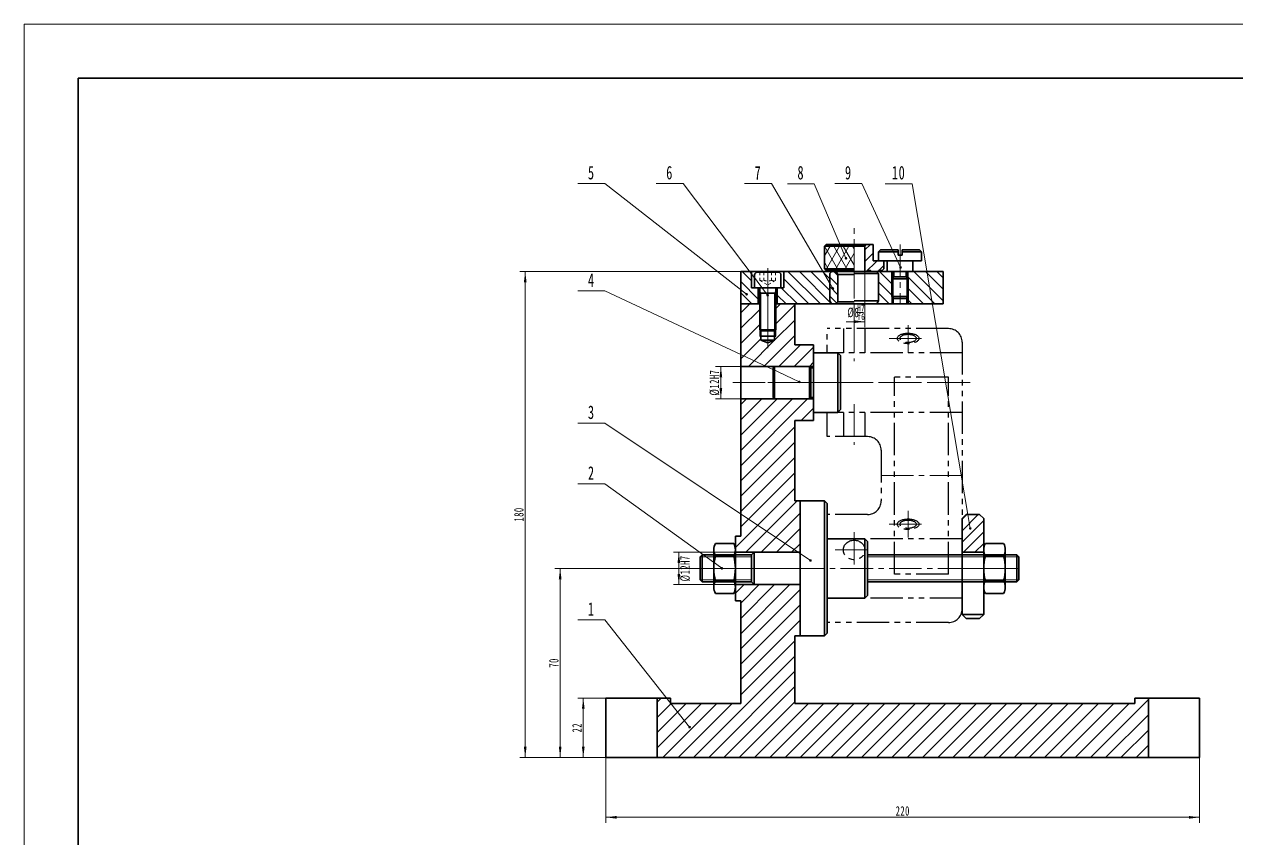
# Model space of a CAD drawing. Header units: millimetres. Extents: x -420 to 420, y -297 to 297.
# Drawn here: x -420.5 to 28.7, y -4.7 to 297 of the extents above; entities that cross this region are included whole.
import ezdxf

# ---------------------------------------------------------------- set-up
doc = ezdxf.new("R2010")
doc.units = ezdxf.units.MM
for name, pattern in [('双点画线', [22, 12, -2, 2, -2, 2, -2]), ('点画线', [18, 12, -2, 2, -2]), ('虚线', [2, 1, -1])]:
    doc.linetypes.add(name, pattern=pattern)
doc.layers.get('0').update_dxf_attribs({"lineweight": 35})
for name, color, linetype, lineweight in [('中心线层', 1, '点画线', 18), ('剖面线层', 4, 'Continuous', 18), ('尺寸线层', 3, 'Continuous', 18), ('粗实线层', 7, 'Continuous', 35), ('细实线层', 7, 'Continuous', 18), ('虚线层', 6, '虚线', 18)]:
    doc.layers.add(name, color=color, linetype=linetype, lineweight=lineweight)
doc.styles.add('标准', font='', dxfattribs={"width": 0.667})
doc.styles.get('标准').set_extended_font_data('宋体')
doc.dimstyles.new('标准', dxfattribs={"dimtxt": 3.5, "dimasz": 4, "dimexe": 2, "dimexo": 0, "dimtad": 1, "dimdsep": 46, "dimtxsty": '标准', "dimblk": '_CAXARROW', "dimcen": 0, "dimdle": 8, "dimazin": 2, "dimtfac": 0.707107, "dimtdec": 3, "dimtmove": 2, "dimatfit": 3, "dimfxl": 0, "dimfrac": 2, "dimtolj": 1, "dimarcsym": 0})
pattern_1 = [(45, (0, 0), (-2.12132, 2.12132), [])]
pattern_2 = [(45, (0, 0), (-2.82843, 2.82843), [])]

# ---------------------------------------------------------------- blocks, each defined once
blk = doc.blocks.new('*X2')
at = {"layer": '中心线层'}
blk.add_line((0, 12), (0, -17), dxfattribs=at)
at = {"layer": '粗实线层'}
for p, q in [((-11, 9), (-10, 10)), ((11, 9), (-11, 9)), ((-11, 9), (-11, 0)), ((10, 10), (-10, 10)), ((11, 9), (10, 10)), ((11, 0), (11, 9)), ((-11, 0), (11, 0)), ((-5.5, -1), (-5.5, 0)), ((5.5, -1), (5.5, 0)), ((-6, -1.5), (-5.5, -1)), ((-6, -1.5), (-6, -14.5)), ((-6, -1.5), (6, -1.5)), ((-5.5, -1), (5.5, -1)), ((6, -1.5), (5.5, -1)), ((6, -1.5), (6, -14.5)), ((-6, -14.5), (-5.5, -15)), ((6, -14.5), (-6, -14.5)), ((5.5, -15), (-5.5, -15)), ((6, -14.5), (5.5, -15))]:
    blk.add_line(p, q, dxfattribs=at)
blk = doc.blocks.new('*X5')
at = {"layer": '中心线层'}
blk.add_line((0, -2.5), (0, 10.5), dxfattribs=at)
at = {"layer": '粗实线层'}
for p, q in [((-9.24, 0.62), (-9.24, 7.38)), ((-6.93, 8), (6.93, 8)), ((-4.62, 0.62), (-4.62, 7.38)), ((4.62, 0.62), (4.62, 7.38)), ((9.24, 0.62), (9.24, 7.38)), ((-6.93, 0), (6.93, 0))]:
    blk.add_line(p, q, dxfattribs=at)
for centre, radius, start, end in [((-6.93, 3.38), 4.62, 60, 120), ((0, -9.55), 17.55, 74.7385, 105.2615), ((6.93, 3.38), 4.62, 60, 120), ((-6.93, 4.62), 4.62, 240, 300), ((0, 17.55), 17.55, 254.7385, 285.2615), ((6.93, 4.62), 4.62, 240, 300)]:
    blk.add_arc(centre, radius, start, end, dxfattribs=at)
blk = doc.blocks.new('*X6')
at = {"layer": '尺寸线层', "linetype": 'Continuous'}
for points in [[(-177.97, 101.42), (-177.47, 97.42), (-178.47, 97.42)], [(-177.97, 89.42), (-177.47, 93.42), (-178.47, 93.42)]]:
    blk.add_hatch(color=0, dxfattribs=at).paths.add_polyline_path(points, flags=0)
at = {"layer": '尺寸线层', "color": 0, "linetype": 'Continuous'}
for p, q in [((-157.02, 101.42), (-179.97, 101.42)), ((-177.97, 101.42), (-177.97, 89.42)), ((-157.02, 89.42), (-179.97, 89.42))]:
    blk.add_line(p, q, dxfattribs=at)
at = {"layer": '尺寸线层', "color": 0, "insert": (-175.63, 95.42), "char_height": 3.5, "width": 17.4102, "attachment_point": 5, "rotation": 90, "line_spacing_factor": 1.15057, "style": '标准'}
blk.add_mtext('\\T1.1;%%C12H7', dxfattribs=at)
blk = doc.blocks.new('_CAXARROW')
blk.add_hatch(color=0).paths.add_polyline_path([(0, 0), (-1, 0.125), (-1, -0.125)], flags=0)
blk = doc.blocks.new('*X7')
at = {"layer": '剖面线层'}
h = blk.add_hatch(dxfattribs=at)
h.set_pattern_fill('无图案', color=256, scale=3, angle=45, style=0, pattern_type=0)
h.set_pattern_definition(pattern_1)
h.paths.add_polyline_path([(0, 6), (0, 13), (0, 18.5), (1.5, 20), (6.5, 20), (8, 18.5), (8, 6)], flags=0)
at = {"layer": '中心线层'}
blk.add_line((-2, 0), (10, 0), dxfattribs=at)
at = {"layer": '粗实线层', "linetype": 'Continuous', "lineweight": 35}
for p, q in [((0, 18.5), (1.5, 20)), ((0, 18.5), (0, -17.04)), ((6.5, 20), (1.5, 20)), ((6.5, 20), (8, 18.5)), ((8, -17.04), (8, 18.5)), ((0, 6), (8, 6)), ((8, -17.04), (0, -17.04)), ((0, -17.04), (1.5, -18.54)), ((8, -17.04), (6.5, -18.54)), ((1.5, -18.54), (6.5, -18.54))]:
    blk.add_line(p, q, dxfattribs=at)
blk = doc.blocks.new('*X9')
at = {"layer": '剖面线层'}
h = blk.add_hatch(dxfattribs=at)
h.set_pattern_fill('无图案', color=256, style=0, pattern_type=0)
h.set_pattern_definition(pattern_1)
h.paths.add_polyline_path([(4, 0.6), (4, 6), (4, 21.4), (4.6, 22), (7, 22), (7, 16), (11, 16), (11, 13), (10.4, 12.4), (9, 12.4), (9, 12), (6.4, 12), (6, 12.4), (5.2, 12.4), (5.2, 12), (5.2, 11.2), (6, 10.4), (6, 0.6), (5.4, 0), (4.6, 0)], flags=0)
at = {"layer": '细实线层'}
h = blk.add_hatch(dxfattribs=at)
h.set_pattern_fill('无图案', color=256, style=0, pattern_type=0)
h.set_pattern_definition([(60, (0, 0), (-2.59808, 1.5), [])])
h.paths.add_polyline_path([(-11, 13), (-11, 20.9), (-11, 21.4), (0, 21.4), (0, 13)], flags=0)
h = blk.add_hatch(dxfattribs=at)
h.set_pattern_fill('无图案', color=256, style=0, pattern_type=0)
h.set_pattern_definition([(120, (0, 0), (-2.59808, -1.5), [])])
h.paths.add_polyline_path([(-11, 13), (-11, 20.9), (-11, 21.4), (0, 21.4), (0, 13)], flags=0)
at = {"layer": '中心线层'}
blk.add_line((0, -6), (0, 28), dxfattribs=at)
at = {"layer": '粗实线层'}
for p, q in [((-11, 21.4), (-10.4, 22)), ((-11, 13), (-11, 21.4)), ((-11, 21.4), (0, 21.4)), ((-10.4, 22), (7, 22)), ((4, 21.4), (0, 21.4)), ((4.6, 22), (4, 21.4)), ((4, 0.6), (4, 21.4)), ((7, 22), (7, 16)), ((11, 16), (7, 16)), ((11, 13), (11, 16)), ((-10.4, 12.4), (-11, 13)), ((-11, 13), (0, 13)), ((0, 12.4), (-10.4, 12.4)), ((-9, 12), (-9, 12.4)), ((0, 12), (-9, 12)), ((-6, 10.4), (-5.2, 11.2)), ((-6, 0.6), (-6, 10.4)), ((-6, 10.4), (0, 10.4)), ((-5.2, 11.2), (-5.2, 12)), ((-5.2, 11.2), (0, 11.2)), ((5.2, 11.2), (5.2, 12.4)), ((5.2, 12.4), (6, 12.4)), ((9, 12), (5.2, 12)), ((6, 10.4), (5.2, 11.2)), ((6, 12.4), (6.4, 12)), ((6, 0.6), (6, 10.4)), ((9, 12), (9, 12.4)), ((9, 12.4), (10.4, 12.4)), ((10.4, 12.4), (11, 13)), ((-5.4, 0), (-6, 0.6)), ((-6, 0.6), (0, 0.6)), ((-5.4, 0), (5.4, 0)), ((4, 0.6), (0, 0.6)), ((4.6, 0), (4, 0.6)), ((5.4, 0), (6, 0.6))]:
    blk.add_line(p, q, dxfattribs=at)
blk = doc.blocks.new('*X11')
at = {"layer": '剖面线层'}
h = blk.add_hatch(dxfattribs=at)
h.set_pattern_fill('无图案', color=256, style=0, pattern_type=0)
h.set_pattern_definition([(45, (0, 0), (-1.76777, 1.76777), [])])
h.paths.add_polyline_path([(6, -11.25), (6, -6), (6, -1.12), (6.65, 0), (8.25, 0), (9, -0.75), (9, -10.88), (8.35, -12), (6.75, -12)], flags=0)
at = {"layer": '中心线层'}
blk.add_line((0, 2), (0, -14), dxfattribs=at)
at = {"layer": '粗实线层'}
for p, q in [((-9, -0.75), (-8.25, 0)), ((-8.25, 0), (8.25, 0)), ((6, -1.12), (6.65, 0)), ((9, -0.75), (8.25, 0)), ((-9, -0.75), (0, -0.75)), ((-9, -10.88), (-9, -0.75)), ((0, -1.12), (6, -1.12)), ((6, -11.25), (6, -1.12)), ((9, -10.88), (9, -0.75)), ((-9, -10.88), (-8.35, -12)), ((-9, -10.88), (0, -10.88)), ((-8.35, -12), (8.35, -12)), ((6, -11.25), (0, -11.25)), ((6, -11.25), (6.75, -12)), ((9, -10.88), (8.35, -12))]:
    blk.add_line(p, q, dxfattribs=at)
blk = doc.blocks.new('*X12')
at = {"layer": '中心线层'}
blk.add_line((0, 20), (0, -2), dxfattribs=at)
at = {"layer": '粗实线层'}
for p, q in [((-7.25, 18), (-8, 17.25)), ((-0.75, 18), (-7.25, 18)), ((-0.75, 18), (-0.75, 16)), ((0.75, 16), (0.75, 18)), ((7.25, 18), (0.75, 18)), ((7.25, 18), (8, 17.25)), ((-8, 17.25), (-8, 14)), ((-8, 17.25), (-0.75, 17.25)), ((-8, 14), (8, 14)), ((-4.75, 14), (-4.75, 10)), ((-0.75, 16), (0.75, 16)), ((0.75, 17.25), (8, 17.25)), ((4.75, 10), (4.75, 14)), ((8, 14), (8, 17.25)), ((-4.75, 10), (4.75, 10)), ((-2.25, 10), (-2.25, 8)), ((2.25, 10), (2.25, 8)), ((-3, 7.25), (-2.25, 8)), ((3, 7.25), (-3, 7.25)), ((-3, 7.25), (-3, 0.75)), ((-2.25, 8), (2.25, 8)), ((3, 7.25), (2.25, 8)), ((3, 0.75), (3, 7.25)), ((-3, 0.75), (-2.25, 0)), ((3, 0.75), (-3, 0.75)), ((-2.25, 0), (2.25, 0)), ((3, 0.75), (2.25, 0))]:
    blk.add_line(p, q, dxfattribs=at)
at = {"layer": '粗实线层', "linetype": 'Continuous', "lineweight": 18}
for p, q in [((-2.55, 7.25), (-2.55, 0.75)), ((2.55, 7.25), (2.55, 0.75))]:
    blk.add_line(p, q, dxfattribs=at)
blk = doc.blocks.new('*X14')
at = {"layer": '尺寸线层', "color": 0}
blk.add_line((-111.93, 190.26), (-109.53, 190.26), dxfattribs=at)
at = {"layer": '尺寸线层', "color": 0, "char_height": 3.5, "attachment_point": 1, "line_spacing_factor": 1.15057, "style": '标准'}
for s, insert, width in [('\\T1.1;%%C8', (-115.52, 192.01), 23.9823), ('\\T1.1;{\\H0.7071x;H7}', (-111.93, 193.15), 9.6329), ('\\T1.1;{\\H0.7071x;f6}', (-111.89, 189.92), 9.6329)]:
    blk.add_mtext(s, dxfattribs=dict(at, insert=insert, width=width))
blk = doc.blocks.new('*X15')
at = {"layer": '尺寸线层', "color": 0}
blk.add_line((-111.93, 190.26), (-109.53, 190.26), dxfattribs=at)
at = {"layer": '尺寸线层', "color": 0, "char_height": 3.5, "attachment_point": 1, "line_spacing_factor": 1.15057, "style": '标准'}
for s, insert, width in [('\\T1.1;%%C8', (-115.52, 192.01), 23.9823), ('\\T1.1;{\\H0.7071x;H7}', (-111.93, 193.15), 9.6329), ('\\T1.1;{\\H0.7071x;f6}', (-111.89, 189.92), 9.6329)]:
    blk.add_mtext(s, dxfattribs=dict(at, insert=insert, width=width))
blk = doc.blocks.new('*X13')
at = {"layer": '尺寸线层', "linetype": 'Continuous'}
blk.add_hatch(color=0, dxfattribs=at).paths.add_polyline_path([(-109.02, 186.83), (-113.02, 186.33), (-113.02, 187.33)], flags=0)
blk.add_hatch(color=0, dxfattribs=at).paths.add_polyline_path([(-109.02, 186.83), (-113.02, 186.33), (-113.02, 187.33)], flags=0)
at = {"layer": '尺寸线层', "color": 0, "linetype": 'Continuous'}
for p, q in [((-109.02, 208.82), (-109.02, 184.83)), ((-109.02, 208.82), (-109.02, 184.83)), ((-109.02, 186.83), (-116.02, 186.83)), ((-109.02, 186.83), (-116.02, 186.83))]:
    blk.add_line(p, q, dxfattribs=at)
at = {"layer": '尺寸线层', "color": 0}
for name in ['*X14', '*X15']:
    blk.add_blockref(name, (0, 0), dxfattribs=at)
blk = doc.blocks.new('*X16')
at = {"layer": '中心线层'}
blk.add_line((17.5, 0), (-7.2, 0), dxfattribs=at)
at = {"layer": '粗实线层'}
for p, q in [((0, 4.89), (-4.72, 4.89)), ((0, -4.89), (0, 4.89)), ((-5.7, 3.91), (-5.7, -3.91)), ((15.55, 3), (0, 3)), ((2, -3), (2, 3)), ((15.55, 3), (15.55, -3)), ((16, 2.55), (15.55, 3)), ((16, 2.55), (16, -2.55)), ((15.55, -3), (0, -3)), ((16, -2.55), (15.55, -3)), ((-4.72, -4.89), (0, -4.89))]:
    blk.add_line(p, q, dxfattribs=at)
for centre, start, end in [((-4.72, 3.91), 90, 180), ((-4.72, -3.91), 180, 270)]:
    blk.add_arc(centre, 0.978, start, end, dxfattribs=at)
at = {"layer": '细实线层'}
for p, q in [((2, 2.55), (1.22, 3)), ((16, 2.55), (2, 2.55)), ((2, -2.55), (1.22, -3)), ((16, -2.55), (2, -2.55))]:
    blk.add_line(p, q, dxfattribs=at)
at = {"layer": '虚线层'}
for p, q in [((-2.7, 2.89), (-5.7, 2.89)), ((-2.7, 1.44), (-5.7, 1.44)), ((-2.7, 2.89), (-1.03, 0)), ((-2.7, -2.89), (-1.03, 0)), ((-2.7, -1.44), (-5.7, -1.44)), ((-2.7, -2.89), (-5.7, -2.89))]:
    blk.add_line(p, q, dxfattribs=at)
for centre, radius, start, end in [((-4.14, 2.17), 1.61, 333.4349, 26.5651), ((-8.18, 0), 5.67, 345.2529, 14.7471), ((-4.14, -2.17), 1.61, 333.4349, 26.5651)]:
    blk.add_arc(centre, radius, start, end, dxfattribs=at)
blk = doc.blocks.new('*X17')
at = {"layer": '尺寸线层', "linetype": 'Continuous'}
for points in [[(-213.38, 47.42), (-212.88, 43.42), (-213.88, 43.42)], [(-213.38, 25.42), (-212.88, 29.42), (-213.88, 29.42)]]:
    blk.add_hatch(color=0, dxfattribs=at).paths.add_polyline_path(points, flags=0)
at = {"layer": '尺寸线层', "color": 0, "linetype": 'Continuous'}
for p, q in [((-205.02, 47.42), (-215.38, 47.42)), ((-213.38, 47.42), (-213.38, 25.42)), ((-205.02, 25.42), (-215.38, 25.42))]:
    blk.add_line(p, q, dxfattribs=at)
at = {"layer": '尺寸线层', "color": 0, "insert": (-215.72, 36.42), "char_height": 3.5, "width": 7, "attachment_point": 5, "rotation": 90, "line_spacing_factor": 1.15057, "style": '标准'}
blk.add_mtext('\\T1.1;22', dxfattribs=at)
blk = doc.blocks.new('*X22')
at = {"layer": '尺寸线层', "linetype": 'Continuous'}
for points in [[(-221.94, 95.42), (-221.44, 91.42), (-222.44, 91.42)], [(-221.94, 25.42), (-221.44, 29.42), (-222.44, 29.42)]]:
    blk.add_hatch(color=0, dxfattribs=at).paths.add_polyline_path(points, flags=0)
at = {"layer": '尺寸线层', "color": 0, "linetype": 'Continuous'}
for p, q in [((-172.52, 95.42), (-223.94, 95.42)), ((-221.94, 95.42), (-221.94, 25.42)), ((-205.02, 25.42), (-223.94, 25.42))]:
    blk.add_line(p, q, dxfattribs=at)
at = {"layer": '尺寸线层', "color": 0, "insert": (-224.28, 60.42), "char_height": 3.5, "width": 7, "attachment_point": 5, "rotation": 90, "line_spacing_factor": 1.15057, "style": '标准'}
blk.add_mtext('\\T1.1;70', dxfattribs=at)
blk = doc.blocks.new('*X23')
at = {"layer": '尺寸线层', "linetype": 'Continuous'}
for points in [[(-162.41, 170.25), (-161.91, 166.25), (-162.91, 166.25)], [(-162.41, 158.25), (-161.91, 162.25), (-162.91, 162.25)]]:
    blk.add_hatch(color=0, dxfattribs=at).paths.add_polyline_path(points, flags=0)
at = {"layer": '尺寸线层', "color": 0, "linetype": 'Continuous'}
for p, q in [((-155.02, 170.25), (-164.41, 170.25)), ((-162.41, 170.25), (-162.41, 158.25)), ((-155.02, 158.25), (-164.41, 158.25))]:
    blk.add_line(p, q, dxfattribs=at)
at = {"layer": '尺寸线层', "color": 0, "insert": (-164.75, 164.25), "char_height": 3.5, "width": 17.4102, "attachment_point": 5, "rotation": 90, "line_spacing_factor": 1.15057, "style": '标准'}
blk.add_mtext('\\T1.1;%%C12H7', dxfattribs=at)
blk = doc.blocks.new('*X30')
at = {"layer": '尺寸线层', "linetype": 'Continuous'}
for points in [[(-234.89, 205.42), (-234.39, 201.42), (-235.39, 201.42)], [(-234.89, 25.42), (-234.39, 29.42), (-235.39, 29.42)]]:
    blk.add_hatch(color=0, dxfattribs=at).paths.add_polyline_path(points, flags=0)
at = {"layer": '尺寸线层', "color": 0, "linetype": 'Continuous'}
for p, q in [((-155.02, 205.42), (-236.89, 205.42)), ((-234.89, 205.42), (-234.89, 25.42)), ((-205.02, 25.42), (-236.89, 25.42))]:
    blk.add_line(p, q, dxfattribs=at)
at = {"layer": '尺寸线层', "color": 0, "insert": (-237.24, 115.42), "char_height": 3.5, "width": 9.5351, "attachment_point": 5, "rotation": 90, "line_spacing_factor": 1.15057, "style": '标准'}
blk.add_mtext('\\T1.1;180', dxfattribs=at)
blk = doc.blocks.new('$CAXA_FRAME_13B17AC1$')
at = {"layer": '粗实线层'}
for p, q in [((-400.5, 277), (-400.5, -277)), ((400.5, 277), (-400.5, 277))]:
    blk.add_line(p, q, dxfattribs=at)
at = {"layer": '细实线层'}
for p, q in [((420.5, 297), (-420.5, 297)), ((-420.5, 297), (-420.5, -297))]:
    blk.add_line(p, q, dxfattribs=at)
blk = doc.blocks.new('*X34')
at = {"layer": '尺寸线层', "linetype": 'Continuous'}
for points in [[(-205.02, 3.23), (-201.02, 3.73), (-201.02, 2.73)], [(14.98, 3.23), (10.98, 3.73), (10.98, 2.73)]]:
    blk.add_hatch(color=0, dxfattribs=at).paths.add_polyline_path(points, flags=0)
at = {"layer": '尺寸线层', "color": 0, "linetype": 'Continuous'}
for p, q in [((-205.02, 25.42), (-205.02, 1.23)), ((14.98, 25.42), (14.98, 1.23)), ((-205.02, 3.23), (14.98, 3.23))]:
    blk.add_line(p, q, dxfattribs=at)
at = {"layer": '尺寸线层', "color": 0, "insert": (-95.02, 5.58), "char_height": 3.5, "width": 9.9502, "attachment_point": 5, "line_spacing_factor": 1.15057, "style": '标准'}
blk.add_mtext('\\T1.1;220', dxfattribs=at)
blk = doc.blocks.new('*X36')
at = {"layer": '细实线层', "lineweight": 18}
h = blk.add_hatch(color=0, dxfattribs=at)
edge = h.paths.add_edge_path(flags=0)
edge.add_arc((0, 0), 0.5, 0, 360)
at = {"layer": '细实线层', "color": 0}
for p, q in [((-31.42, 39.77), (-41.42, 39.77)), ((0, 0), (-31.42, 39.77))]:
    blk.add_line(p, q, dxfattribs=at)
at = {"layer": '细实线层', "color": 0, "lineweight": 18, "insert": (-36.42, 41.27), "char_height": 5, "width": 17, "attachment_point": 8, "line_spacing_factor": 1.15057, "style": '标准'}
blk.add_mtext('\\T1.1;1', dxfattribs=at)
blk = doc.blocks.new('*X37')
at = {"layer": '细实线层', "lineweight": 18}
h = blk.add_hatch(color=0, dxfattribs=at)
edge = h.paths.add_edge_path(flags=0)
edge.add_arc((0, 0), 0.5, 0, 360)
at = {"layer": '细实线层', "color": 0}
for p, q in [((-43.38, 31.31), (-53.38, 31.31)), ((0, 0), (-43.38, 31.31))]:
    blk.add_line(p, q, dxfattribs=at)
at = {"layer": '细实线层', "color": 0, "lineweight": 18, "insert": (-48.38, 32.81), "char_height": 5, "width": 17, "attachment_point": 8, "line_spacing_factor": 1.15057, "style": '标准'}
blk.add_mtext('\\T1.1;2', dxfattribs=at)
blk = doc.blocks.new('*X38')
at = {"layer": '细实线层', "lineweight": 18}
h = blk.add_hatch(color=0, dxfattribs=at)
edge = h.paths.add_edge_path(flags=0)
edge.add_arc((0, 0), 0.5, 0, 360)
at = {"layer": '细实线层', "color": 0}
for p, q in [((-76.18, 50.83), (-86.18, 50.83)), ((0, 0), (-76.18, 50.83))]:
    blk.add_line(p, q, dxfattribs=at)
at = {"layer": '细实线层', "color": 0, "lineweight": 18, "insert": (-81.18, 52.33), "char_height": 5, "width": 17, "attachment_point": 8, "line_spacing_factor": 1.15057, "style": '标准'}
blk.add_mtext('\\T1.1;3', dxfattribs=at)
blk = doc.blocks.new('*X39')
at = {"layer": '细实线层', "lineweight": 18}
h = blk.add_hatch(color=0, dxfattribs=at)
edge = h.paths.add_edge_path(flags=0)
edge.add_arc((0, 0), 0.5, 0, 360)
at = {"layer": '细实线层', "color": 0}
for p, q in [((-72.05, 33.69), (-82.05, 33.69)), ((0, 0), (-72.05, 33.69))]:
    blk.add_line(p, q, dxfattribs=at)
at = {"layer": '细实线层', "color": 0, "lineweight": 18, "insert": (-77.05, 35.19), "char_height": 5, "width": 17, "attachment_point": 8, "line_spacing_factor": 1.15057, "style": '标准'}
blk.add_mtext('\\T1.1;4', dxfattribs=at)
blk = doc.blocks.new('*X40')
at = {"layer": '细实线层', "lineweight": 18}
h = blk.add_hatch(color=0, dxfattribs=at)
edge = h.paths.add_edge_path(flags=0)
edge.add_arc((0, 0), 0.5, 0, 360)
at = {"layer": '细实线层', "color": 0}
for p, q in [((-52.55, 40.97), (-62.55, 40.97)), ((0, 0), (-52.55, 40.97))]:
    blk.add_line(p, q, dxfattribs=at)
at = {"layer": '细实线层', "color": 0, "lineweight": 18, "insert": (-57.55, 42.47), "char_height": 5, "width": 17, "attachment_point": 8, "line_spacing_factor": 1.15057, "style": '标准'}
blk.add_mtext('\\T1.1;5', dxfattribs=at)
blk = doc.blocks.new('*X41')
at = {"layer": '细实线层', "lineweight": 18}
h = blk.add_hatch(color=0, dxfattribs=at)
edge = h.paths.add_edge_path(flags=0)
edge.add_arc((0, 0), 0.5, 0, 360)
at = {"layer": '细实线层', "color": 0}
for p, q in [((-31.34, 41.31), (-41.34, 41.31)), ((0, 0), (-31.34, 41.31))]:
    blk.add_line(p, q, dxfattribs=at)
at = {"layer": '细实线层', "color": 0, "lineweight": 18, "insert": (-36.34, 42.81), "char_height": 5, "width": 17, "attachment_point": 8, "line_spacing_factor": 1.15057, "style": '标准'}
blk.add_mtext('\\T1.1;6', dxfattribs=at)
blk = doc.blocks.new('*X42')
at = {"layer": '细实线层', "lineweight": 18}
h = blk.add_hatch(color=0, dxfattribs=at)
edge = h.paths.add_edge_path(flags=0)
edge.add_arc((0, 0), 0.5, 0, 360)
at = {"layer": '细实线层', "color": 0}
for p, q in [((-22.78, 38.83), (-32.78, 38.83)), ((0, 0), (-22.78, 38.83))]:
    blk.add_line(p, q, dxfattribs=at)
at = {"layer": '细实线层', "color": 0, "lineweight": 18, "insert": (-27.78, 40.33), "char_height": 5, "width": 17, "attachment_point": 8, "line_spacing_factor": 1.15057, "style": '标准'}
blk.add_mtext('\\T1.1;7', dxfattribs=at)
blk = doc.blocks.new('*X43')
at = {"layer": '细实线层', "lineweight": 18}
h = blk.add_hatch(color=0, dxfattribs=at)
edge = h.paths.add_edge_path(flags=0)
edge.add_arc((0, 0), 0.5, 0, 360)
at = {"layer": '细实线层', "color": 0}
for p, q in [((-11.72, 27.64), (-21.72, 27.64)), ((0, 0), (-11.72, 27.64))]:
    blk.add_line(p, q, dxfattribs=at)
at = {"layer": '细实线层', "color": 0, "lineweight": 18, "insert": (-16.72, 29.14), "char_height": 5, "width": 17, "attachment_point": 8, "line_spacing_factor": 1.15057, "style": '标准'}
blk.add_mtext('\\T1.1;8', dxfattribs=at)
blk = doc.blocks.new('*X44')
at = {"layer": '细实线层', "lineweight": 18}
h = blk.add_hatch(color=0, dxfattribs=at)
edge = h.paths.add_edge_path(flags=0)
edge.add_arc((0, 0), 0.5, 0, 360)
at = {"layer": '细实线层', "color": 0}
for p, q in [((-14.34, 31.03), (-24.34, 31.03)), ((0, 0), (-14.34, 31.03))]:
    blk.add_line(p, q, dxfattribs=at)
at = {"layer": '细实线层', "color": 0, "lineweight": 18, "insert": (-19.34, 32.53), "char_height": 5, "width": 17, "attachment_point": 8, "line_spacing_factor": 1.15057, "style": '标准'}
blk.add_mtext('\\T1.1;9', dxfattribs=at)
blk = doc.blocks.new('*X45')
at = {"layer": '细实线层', "lineweight": 18}
h = blk.add_hatch(color=0, dxfattribs=at)
edge = h.paths.add_edge_path(flags=0)
edge.add_arc((0, 0), 0.5, 0, 360)
at = {"layer": '细实线层', "color": 0}
for p, q in [((-21.53, 127.72), (-31.53, 127.72)), ((0, 0), (-21.53, 127.72))]:
    blk.add_line(p, q, dxfattribs=at)
at = {"layer": '细实线层', "color": 0, "lineweight": 18, "insert": (-26.53, 129.22), "char_height": 5, "width": 17, "attachment_point": 8, "line_spacing_factor": 1.15057, "style": '标准'}
blk.add_mtext('\\T1.1;10', dxfattribs=at)

msp = doc.modelspace()

# ---------------------------------------------------------------- linework, layer by layer
at = {"layer": '中心线层'}
for p, q in [((-113.023, 187.246), (-113.023, 172.246)), ((-93.023, 175.246), (-93.023, 185.592)), ((-93.023, 185.592), (-93.023, 175.666)), ((-100.023, 180.629), (-86.023, 180.629)), ((-70.023, 164.246), (-126.023, 164.246)), ((-113.023, 156.246), (-113.023, 141.246)), ((-103.023, 129.832), (-73.023, 129.832)), ((-93.023, 116.763), (-93.023, 106.837)), ((-113.023, 108.878), (-113.023, 95.637)), ((-100.023, 111.8), (-86.023, 111.8)), ((-120.023, 102.257), (-106.023, 102.257)), ((-52.023, 95.417), (-172.523, 95.417)), ((-70.023, 95.417), (-126.023, 95.417))]:
    msp.add_line(p, q, dxfattribs=at)
at = {"layer": '粗实线层'}
for p, q in [((-155.023, 205.416), (-155.023, 107.417)), ((-155.023, 194.246), (-155.023, 205.416)), ((-151.023, 199.416), (-151.023, 205.416)), ((-151.023, 205.416), (-139.023, 205.416)), ((-139.023, 199.416), (-139.023, 205.416)), ((-80.023, 193.416), (-80.023, 205.416)), ((-139.023, 199.416), (-151.023, 199.416)), ((-148.523, 193.416), (-148.523, 199.416)), ((-141.523, 193.416), (-141.523, 199.416)), ((-140.133, 199.416), (-139.023, 199.416)), ((-155.023, 194.246), (-155.023, 107.417)), ((-80.023, 193.416), (-155.023, 193.416)), ((-155.023, 193.416), (-135.023, 193.416)), ((-135.023, 193.416), (-135.023, 178.246)), ((-148.023, 181.416), (-142.023, 181.416)), ((-147.573, 183.416), (-147.573, 179.96)), ((-147.573, 179.96), (-142.473, 179.96)), ((-147.573, 179.96), (-145.041, 178.98)), ((-145.041, 178.98), (-142.473, 179.96)), ((-142.473, 179.96), (-142.473, 183.416)), ((-128.023, 178.246), (-135.023, 178.246)), ((-128.023, 150.246), (-135.023, 150.246)), ((-135.023, 150.246), (-135.023, 120.417)), ((-124.023, 120.417), (-135.023, 120.417)), ((-133.023, 120.417), (-133.023, 70.417)), ((-124.023, 120.417), (-123.023, 119.417)), ((-124.023, 120.417), (-124.023, 70.417)), ((-123.023, 119.417), (-123.023, 71.417)), ((-155.023, 107.417), (-157.023, 107.417)), ((-157.023, 106.417), (-157.023, 84.417)), ((-109.023, 106.417), (-123.023, 106.417)), ((-109.023, 106.417), (-108.023, 105.417)), ((-109.023, 106.417), (-109.023, 84.417)), ((-108.023, 85.417), (-108.023, 105.417)), ((-170.023, 99.667), (-169.273, 100.417)), ((-170.023, 91.167), (-170.023, 99.667)), ((-169.273, 90.417), (-169.273, 100.417)), ((-150.023, 101.417), (-151.023, 100.417)), ((-151.023, 100.417), (-151.023, 90.417)), ((-150.023, 101.417), (-150.023, 89.417)), ((-52.773, 90.417), (-52.773, 100.417)), ((-52.023, 99.667), (-52.773, 100.417)), ((-52.023, 91.167), (-52.023, 99.667)), ((-52.023, 91.167), (-52.023, 99.667)), ((-170.023, 91.167), (-169.273, 90.417)), ((-151.023, 90.417), (-150.023, 89.417)), ((-52.023, 91.167), (-52.773, 90.417)), ((-108.023, 85.417), (-109.023, 84.417)), ((-155.023, 83.417), (-157.023, 83.417)), ((-155.023, 83.417), (-155.023, 45.417)), ((-123.023, 84.417), (-109.023, 84.417)), ((-124.023, 70.417), (-135.023, 70.417)), ((-135.023, 70.417), (-135.023, 45.417)), ((-123.023, 71.417), (-124.023, 70.417)), ((-205.023, 25.417), (-205.023, 47.417)), ((-181.023, 47.417), (-205.023, 47.417)), ((-205.023, 25.417), (-205.023, 47.417)), ((-186.023, 25.417), (-186.023, 47.417)), ((-181.023, 45.417), (-181.023, 47.417)), ((-181.023, 45.417), (-165.023, 45.417)), ((-155.023, 45.417), (-165.023, 45.417)), ((-9.023, 45.417), (-135.023, 45.417)), ((-9.023, 45.417), (-9.023, 47.417)), ((-9.023, 47.417), (14.977, 47.417)), ((-4.023, 25.417), (-4.023, 47.417)), ((14.977, 25.417), (14.977, 47.417)), ((14.977, 25.417), (14.977, 47.417)), ((-175.023, 25.417), (-205.023, 25.417)), ((-175.023, 25.417), (14.977, 25.417))]:
    msp.add_line(p, q, dxfattribs=at)
at = {"layer": '粗实线层', "color": 2, "linetype": '双点画线', "lineweight": -2}
for p, q in [((-78.023, 184.246), (-123.023, 184.246)), ((-123.023, 144.246), (-123.023, 184.246)), ((-117.023, 184.246), (-117.023, 175.246)), ((-109.023, 184.246), (-109.023, 175.246)), ((-73.023, 175.246), (-128.023, 175.246)), ((-73.023, 179.246), (-73.023, 78.376)), ((-98.023, 93.332), (-98.023, 166.332)), ((-78.023, 166.332), (-98.023, 166.332)), ((-78.023, 93.332), (-78.023, 166.332)), ((-73.023, 153.246), (-128.023, 153.246)), ((-117.023, 153.246), (-117.023, 144.246)), ((-109.023, 153.246), (-109.023, 144.246)), ((-108.023, 144.246), (-123.023, 144.246)), ((-103.023, 139.246), (-103.023, 120.417)), ((-108.023, 115.417), (-123.023, 115.417)), ((-123.023, 115.417), (-123.023, 75.417)), ((-73.023, 106.417), (-123.023, 106.417)), ((-78.023, 93.332), (-98.023, 93.332)), ((-73.023, 84.417), (-123.023, 84.417)), ((-78.023, 75.417), (-123.023, 75.417))]:
    msp.add_line(p, q, dxfattribs=at)
for centre, start, end in [((-78.023, 179.246), 0, 90), ((-108.023, 139.246), 0, 90), ((-108.023, 120.417), 270, 360), ((-78.023, 80.417), 270, 360)]:
    msp.add_arc(centre, 5, start, end, dxfattribs=at)
for centre, major_axis, ratio in [((-93.023, 180.629), (-4, 0), 0.4908253), ((-93.023, 180.629), (-3.005, 0), 0.5108724), ((-93.023, 111.8), (-4, 0), 0.4908253), ((-93.023, 111.8), (-3.005, 0), 0.5108724), ((-113.023, 102.257), (-4, 0), 0.9051416)]:
    msp.add_ellipse(centre, major_axis=major_axis, ratio=ratio, dxfattribs=at)
at = {"layer": '细实线层'}
for p, q in [((-148.023, 183.866), (-148.023, 181.416)), ((-142.023, 181.416), (-142.023, 183.866))]:
    msp.add_line(p, q, dxfattribs=at)

# ---------------------------------------------------------------- block references
for name, p in [('*X40', (-152.853, 196.986)), ('*X36', (-173.979, 36.632))]:
    msp.add_blockref(name, p, dxfattribs=at)

# ---------------------------------------------------------------- dimensions: what is measured, and where the dimension line sits
at = {"layer": '尺寸线层'}
for base, p1, p2, override, picture, middle in [((-162.406, 158.246), (-155.023, 170.246), (-155.023, 158.246), {"dimpost": '%%C<>H7', "dimsah": 1, "dimtfac": 1, "dimtfill": 1, "dimtzin": 8, "dimarcsym": 0}, '*X23', (-164.752, 164.246)), ((-221.935, 25.417), (-172.523, 95.417), (-205.023, 25.417), {"dimsah": 1, "dimtfill": 1, "dimtzin": 8, "dimarcsym": 0}, '*X22', (-224.281, 60.417)), ((-213.378, 25.417), (-205.023, 47.417), (-205.023, 25.417), {"dimsah": 1, "dimtfill": 1, "dimtzin": 0}, '*X17', (-215.723, 36.417))]:
    dim = msp.add_linear_dim(base=base, p1=p1, p2=p2, angle=270, dimstyle='标准', override=override, dxfattribs=at)
    dim.commit()
    dim.dimension.update_dxf_attribs({"geometry": picture, "text_midpoint": middle})
dim = msp.add_linear_dim(base=(14.977, 3.234), p1=(-205.023, 25.417), p2=(14.977, 25.417), dimstyle='标准', override={"dimsah": 1, "dimtfill": 1, "dimtzin": 8, "dimarcsym": 0}, dxfattribs=at)
dim.commit()
dim.dimension.update_dxf_attribs({"geometry": '*X34', "text_midpoint": (-95.023, 5.58)})

# ---------------------------------------------------------------- next in the draw order: wipeouts: each hides what was drawn before it
for points in [[(-102.023, 206.416), (-102.023, 206.486), (-102.023, 206.486), (-102.023, 209.416), (-102.023, 209.416), (-106.023, 209.416), (-106.023, 209.416), (-106.023, 215.416), (-106.023, 215.416), (-108.423, 215.416), (-108.423, 215.416), (-113.023, 215.416), (-113.023, 215.416), (-123.423, 215.416), (-123.423, 215.416), (-124.023, 214.816), (-124.023, 214.816), (-124.023, 206.486), (-124.023, 206.486), (-124.023, 206.416), (-124.023, 206.416), (-123.423, 205.816), (-123.423, 205.816), (-122.023, 205.816), (-122.023, 205.816), (-122.023, 205.416), (-122.023, 205.416), (-118.223, 205.416), (-118.223, 205.416), (-118.223, 204.616), (-118.223, 204.616), (-119.023, 203.816), (-119.023, 203.816), (-119.023, 194.016), (-119.023, 194.016), (-118.423, 193.416), (-118.423, 193.416), (-113.023, 193.416), (-113.023, 193.416), (-108.423, 193.416), (-108.423, 193.416), (-107.623, 193.416), (-107.623, 193.416), (-107.023, 194.016), (-107.023, 194.016), (-107.023, 203.816), (-107.023, 203.816), (-107.823, 204.616), (-107.823, 204.616), (-107.823, 205.416), (-107.823, 205.416), (-106.623, 205.416), (-106.623, 205.416), (-104.023, 205.416), (-104.023, 205.416), (-104.023, 205.816), (-104.023, 205.816), (-102.623, 205.816), (-102.623, 205.816)], [(-129.023, 158.746), (-128.728, 158.746), (-128.728, 158.746), (-128.023, 158.746), (-128.023, 158.746), (-128.023, 153.246), (-128.023, 153.246), (-119.023, 153.246), (-119.023, 153.246), (-118.023, 154.246), (-118.023, 154.246), (-118.023, 164.246), (-118.023, 164.246), (-118.023, 174.246), (-118.023, 174.246), (-119.023, 175.246), (-119.023, 175.246), (-128.023, 175.246), (-128.023, 175.246), (-128.023, 169.746), (-128.023, 169.746), (-128.728, 169.746), (-128.728, 169.746), (-129.023, 169.746), (-129.023, 169.746), (-129.523, 170.246), (-129.523, 170.246), (-142.523, 170.246), (-142.523, 170.246), (-143.023, 169.746), (-143.023, 169.746), (-143.023, 164.246), (-143.023, 164.246), (-143.023, 158.746), (-143.023, 158.746), (-142.523, 158.246), (-142.523, 158.246), (-129.523, 158.246), (-129.523, 158.246)], [(-65.023, 95.417), (-65.023, 98.466), (-65.023, 98.466), (-65.023, 101.417), (-65.023, 101.417), (-65.023, 113.917), (-65.023, 113.917), (-66.523, 115.417), (-66.523, 115.417), (-71.523, 115.417), (-71.523, 115.417), (-73.023, 113.917), (-73.023, 113.917), (-73.023, 101.417), (-73.023, 101.417), (-73.023, 98.466), (-73.023, 98.466), (-73.023, 95.417), (-73.023, 95.417), (-73.023, 78.376), (-73.023, 78.376), (-71.523, 76.876), (-71.523, 76.876), (-66.523, 76.876), (-66.523, 76.876), (-65.023, 78.376), (-65.023, 78.376)], [(-164.404, 86.179), (-160.108, 86.179), (-160.108, 86.179), (-157.642, 86.179), (-157.642, 86.179), (-157.602, 86.25), (-157.564, 86.32), (-157.527, 86.392), (-157.491, 86.464), (-157.456, 86.537), (-157.422, 86.61), (-157.39, 86.684), (-157.359, 86.759), (-157.33, 86.834), (-157.302, 86.909), (-157.275, 86.985), (-157.249, 87.061), (-157.225, 87.138), (-157.202, 87.216), (-157.18, 87.293), (-157.16, 87.371), (-157.141, 87.45), (-157.124, 87.528), (-157.108, 87.607), (-157.093, 87.687), (-157.08, 87.766), (-157.068, 87.846), (-157.058, 87.926), (-157.048, 88.006), (-157.041, 88.086), (-157.034, 88.167), (-157.029, 88.247), (-157.026, 88.328), (-157.024, 88.408), (-157.023, 88.489), (-157.023, 88.489), (-157.023, 95.417), (-157.023, 95.417), (-157.023, 102.345), (-157.023, 102.345), (-157.024, 102.426), (-157.026, 102.506), (-157.029, 102.587), (-157.034, 102.667), (-157.041, 102.748), (-157.048, 102.828), (-157.058, 102.908), (-157.068, 102.988), (-157.08, 103.068), (-157.093, 103.147), (-157.108, 103.226), (-157.124, 103.305), (-157.141, 103.384), (-157.16, 103.463), (-157.18, 103.541), (-157.202, 103.618), (-157.225, 103.696), (-157.249, 103.772), (-157.275, 103.849), (-157.302, 103.925), (-157.33, 104), (-157.359, 104.075), (-157.39, 104.15), (-157.422, 104.224), (-157.456, 104.297), (-157.491, 104.37), (-157.527, 104.442), (-157.564, 104.514), (-157.602, 104.584), (-157.642, 104.655), (-157.642, 104.655), (-160.108, 104.655), (-160.108, 104.655), (-164.404, 104.655), (-164.404, 104.655), (-164.444, 104.584), (-164.482, 104.514), (-164.52, 104.442), (-164.556, 104.37), (-164.59, 104.297), (-164.624, 104.224), (-164.656, 104.15), (-164.687, 104.075), (-164.716, 104), (-164.745, 103.925), (-164.771, 103.849), (-164.797, 103.772), (-164.821, 103.696), (-164.844, 103.618), (-164.866, 103.541), (-164.886, 103.463), (-164.905, 103.384), (-164.922, 103.305), (-164.938, 103.226), (-164.953, 103.147), (-164.966, 103.068), (-164.978, 102.988), (-164.989, 102.908), (-164.998, 102.828), (-165.006, 102.748), (-165.012, 102.667), (-165.017, 102.587), (-165.02, 102.506), (-165.022, 102.426), (-165.023, 102.345), (-165.023, 102.345), (-165.023, 95.417), (-165.023, 95.417), (-165.023, 88.489), (-165.023, 88.489), (-165.022, 88.408), (-165.02, 88.328), (-165.017, 88.247), (-165.012, 88.167), (-165.006, 88.086), (-164.998, 88.006), (-164.989, 87.926), (-164.978, 87.846), (-164.966, 87.766), (-164.953, 87.687), (-164.938, 87.607), (-164.922, 87.528), (-164.905, 87.45), (-164.886, 87.371), (-164.866, 87.293), (-164.844, 87.216), (-164.821, 87.138), (-164.797, 87.061), (-164.771, 86.985), (-164.745, 86.909), (-164.716, 86.834), (-164.687, 86.759), (-164.656, 86.684), (-164.624, 86.61), (-164.59, 86.537), (-164.556, 86.464), (-164.52, 86.392), (-164.482, 86.32), (-164.444, 86.25)]]:
    msp.add_wipeout(points).dxf.layer = '粗实线层'

# ---------------------------------------------------------------- next in the draw order: hatches: boundary and pattern name
at = {"layer": '剖面线层'}
h = msp.add_hatch(dxfattribs=at)
h.set_pattern_fill('无图案', color=256, scale=4, angle=45, style=0, pattern_type=0)
h.set_pattern_definition(pattern_2)
h.paths.add_polyline_path([(-157.023, 102.345), (-157.023, 106.052), (-157.023, 107.417), (-155.023, 107.417), (-155.023, 158.246), (-142.523, 158.246), (-129.523, 158.246), (-128.023, 158.246), (-128.023, 153.246), (-128.023, 150.246), (-135.023, 150.246), (-135.023, 120.417), (-133.023, 120.417), (-133.023, 101.417), (-150.023, 101.417), (-157.023, 101.417)], flags=0)

# ---------------------------------------------------------------- next in the draw order: linework, layer by layer
at = {"layer": '中心线层'}
for p, q in [((-158.023, 164.246), (-70.023, 164.246)), ((-130.023, 95.417), (-172.523, 95.417)), ((-172.523, 95.417), (-141.883, 95.417))]:
    msp.add_line(p, q, dxfattribs=at)
at = {"layer": '粗实线层'}
for p, q in [((-128.023, 150.246), (-128.023, 178.246)), ((-128.023, 170.246), (-155.023, 170.246)), ((-128.023, 158.246), (-155.023, 158.246)), ((-157.023, 107.417), (-157.023, 83.417)), ((-169.273, 100.417), (-151.023, 100.417)), ((-133.023, 101.417), (-157.023, 101.417)), ((-169.273, 90.417), (-151.023, 90.417)), ((-133.023, 89.417), (-157.023, 89.417))]:
    msp.add_line(p, q, dxfattribs=at)
at = {"layer": '细实线层'}
for p, q in [((-170.023, 99.667), (-151.023, 99.667)), ((-170.023, 91.167), (-151.023, 91.167))]:
    msp.add_line(p, q, dxfattribs=at)

# ---------------------------------------------------------------- next in the draw order: block references
at = {"layer": '粗实线层'}
for name, p, rotation in [('*X9', (-113.023, 193.416), 360), ('*X2', (-128.023, 164.246), 270), ('*X5', (-165.023, 95.417), 270)]:
    msp.add_blockref(name, p, dxfattribs=dict(at, rotation=rotation))
msp.add_blockref('*X7', (-73.023, 95.417), dxfattribs=at)
at = {"layer": '细实线层'}
for name, p in [('*X43', (-116.056, 210.308)), ('*X38', (-129.22, 98.362)), ('*X37', (-162.022, 95.464))]:
    msp.add_blockref(name, p, dxfattribs=at)

# ---------------------------------------------------------------- next in the draw order: dimensions: what is measured, and where the dimension line sits
at = {"layer": '尺寸线层'}
dim = msp.add_linear_dim(base=(-234.893, 25.417), p1=(-155.023, 205.416), p2=(-205.023, 25.417), angle=270, dimstyle='标准', override={"dimsah": 1, "dimtfill": 1, "dimtzin": 8, "dimarcsym": 0}, dxfattribs=at)
dim.commit()
dim.dimension.update_dxf_attribs({"geometry": '*X30', "text_midpoint": (-237.239, 115.417)})
dim = msp.add_linear_dim(base=(-177.974, 89.417), p1=(-157.023, 101.417), p2=(-157.023, 89.417), angle=270, dimstyle='标准', override={"dimpost": '%%C<>H7', "dimsah": 1, "dimtfac": 1, "dimtfill": 1, "dimtzin": 8, "dimarcsym": 0}, dxfattribs=at)
dim.commit()
dim.dimension.update_dxf_attribs({"geometry": '*X6', "text_midpoint": (-175.628, 95.417), "dimtype": 160})

# ---------------------------------------------------------------- next in the draw order: wipeouts: each hides what was drawn before it
for points in [[(-122.023, 194.541), (-122.023, 200.496), (-122.023, 200.496), (-122.023, 204.666), (-122.023, 204.666), (-121.273, 205.416), (-121.273, 205.416), (-119.673, 205.416), (-119.673, 205.416), (-113.023, 205.416), (-113.023, 205.416), (-104.773, 205.416), (-104.773, 205.416), (-104.023, 204.666), (-104.023, 204.666), (-104.023, 200.496), (-104.023, 200.496), (-104.023, 194.541), (-104.023, 194.541), (-104.673, 193.416), (-104.673, 193.416), (-113.023, 193.416), (-113.023, 193.416), (-119.773, 193.416), (-119.773, 193.416), (-121.374, 193.416), (-121.374, 193.416)], [(-64.404, 86.179), (-60.108, 86.179), (-60.108, 86.179), (-57.642, 86.179), (-57.642, 86.179), (-57.602, 86.25), (-57.564, 86.32), (-57.527, 86.392), (-57.491, 86.464), (-57.456, 86.537), (-57.422, 86.61), (-57.39, 86.684), (-57.359, 86.759), (-57.33, 86.834), (-57.302, 86.909), (-57.275, 86.985), (-57.249, 87.061), (-57.225, 87.138), (-57.202, 87.216), (-57.18, 87.293), (-57.16, 87.371), (-57.141, 87.45), (-57.124, 87.528), (-57.108, 87.607), (-57.093, 87.687), (-57.08, 87.766), (-57.068, 87.846), (-57.058, 87.926), (-57.048, 88.006), (-57.041, 88.086), (-57.034, 88.167), (-57.029, 88.247), (-57.026, 88.328), (-57.024, 88.408), (-57.023, 88.489), (-57.023, 88.489), (-57.023, 95.417), (-57.023, 95.417), (-57.023, 102.345), (-57.023, 102.345), (-57.024, 102.426), (-57.026, 102.506), (-57.029, 102.587), (-57.034, 102.667), (-57.041, 102.748), (-57.048, 102.828), (-57.058, 102.908), (-57.068, 102.988), (-57.08, 103.068), (-57.093, 103.147), (-57.108, 103.226), (-57.124, 103.305), (-57.141, 103.384), (-57.16, 103.463), (-57.18, 103.541), (-57.202, 103.618), (-57.225, 103.696), (-57.249, 103.772), (-57.275, 103.849), (-57.302, 103.925), (-57.33, 104), (-57.359, 104.075), (-57.39, 104.15), (-57.422, 104.224), (-57.456, 104.297), (-57.491, 104.37), (-57.527, 104.442), (-57.564, 104.514), (-57.602, 104.584), (-57.642, 104.655), (-57.642, 104.655), (-60.108, 104.655), (-60.108, 104.655), (-64.404, 104.655), (-64.404, 104.655), (-64.444, 104.584), (-64.482, 104.514), (-64.52, 104.442), (-64.556, 104.37), (-64.59, 104.297), (-64.624, 104.224), (-64.656, 104.15), (-64.687, 104.075), (-64.716, 104), (-64.745, 103.925), (-64.771, 103.849), (-64.797, 103.772), (-64.821, 103.696), (-64.844, 103.618), (-64.866, 103.541), (-64.886, 103.463), (-64.905, 103.384), (-64.922, 103.305), (-64.938, 103.226), (-64.953, 103.147), (-64.966, 103.068), (-64.978, 102.988), (-64.989, 102.908), (-64.998, 102.828), (-65.006, 102.748), (-65.012, 102.667), (-65.017, 102.587), (-65.02, 102.506), (-65.022, 102.426), (-65.023, 102.345), (-65.023, 102.345), (-65.023, 95.417), (-65.023, 95.417), (-65.023, 88.489), (-65.023, 88.489), (-65.022, 88.408), (-65.02, 88.328), (-65.017, 88.247), (-65.012, 88.167), (-65.006, 88.086), (-64.998, 88.006), (-64.989, 87.926), (-64.978, 87.846), (-64.966, 87.766), (-64.953, 87.687), (-64.938, 87.607), (-64.922, 87.528), (-64.905, 87.45), (-64.886, 87.371), (-64.866, 87.293), (-64.844, 87.216), (-64.821, 87.138), (-64.797, 87.061), (-64.771, 86.985), (-64.745, 86.909), (-64.716, 86.834), (-64.687, 86.759), (-64.656, 86.684), (-64.624, 86.61), (-64.59, 86.537), (-64.556, 86.464), (-64.52, 86.392), (-64.482, 86.32), (-64.444, 86.25)]]:
    msp.add_wipeout(points).dxf.layer = '粗实线层'

# ---------------------------------------------------------------- next in the draw order: hatches: boundary and pattern name
at = {"layer": '剖面线层'}
h = msp.add_hatch(dxfattribs=at)
h.set_pattern_fill('无图案', color=256, scale=4, angle=45, style=0, pattern_type=0)
h.set_pattern_definition(pattern_2)
h.paths.add_polyline_path([(-157.023, 83.417), (-157.023, 84.079), (-157.023, 88.489), (-157.023, 89.417), (-150.023, 89.417), (-133.023, 89.417), (-133.023, 70.417), (-135.023, 70.417), (-135.023, 45.417), (-9.023, 45.417), (-9.023, 47.417), (-4.023, 47.417), (-4.023, 25.417), (-175.023, 25.417), (-186.023, 25.417), (-186.023, 47.417), (-181.023, 47.417), (-181.023, 45.417), (-165.023, 45.417), (-155.023, 45.417), (-155.023, 83.417)], flags=0)

# ---------------------------------------------------------------- next in the draw order: linework, layer by layer
at = {"layer": '粗实线层'}
for p, q in [((-52.773, 100.417), (-108.023, 100.417)), ((-52.773, 90.417), (-108.023, 90.417))]:
    msp.add_line(p, q, dxfattribs=at)
at = {"layer": '细实线层'}
for p, q in [((-52.023, 99.667), (-108.023, 99.667)), ((-52.023, 91.167), (-108.023, 91.167))]:
    msp.add_line(p, q, dxfattribs=at)

# ---------------------------------------------------------------- next in the draw order: block references
at = {"layer": '尺寸线层'}
msp.add_blockref('*X13', (0, 0), dxfattribs=at)
at = {"layer": '粗实线层', "xscale": -1, "rotation": 360}
msp.add_blockref('*X11', (-113.023, 205.416), dxfattribs=at)
at = {"layer": '粗实线层', "rotation": 270}
msp.add_blockref('*X5', (-65.023, 95.417), dxfattribs=at)

# ---------------------------------------------------------------- next in the draw order: wipeouts: each hides what was drawn before it
msp.add_wipeout([(-91.273, 205.416), (-91.273, 205.826), (-91.273, 205.826), (-91.273, 209.416), (-91.273, 209.416), (-88.023, 209.416), (-88.023, 209.416), (-88.023, 212.666), (-88.023, 212.666), (-88.773, 213.416), (-88.773, 213.416), (-95.273, 213.416), (-95.273, 213.416), (-95.273, 212.666), (-95.273, 212.666), (-95.273, 211.416), (-95.273, 211.416), (-96.023, 211.416), (-96.023, 211.416), (-96.773, 211.416), (-96.773, 211.416), (-96.773, 212.666), (-96.773, 212.666), (-96.773, 213.416), (-96.773, 213.416), (-103.273, 213.416), (-103.273, 213.416), (-104.023, 212.666), (-104.023, 212.666), (-104.023, 209.416), (-104.023, 209.416), (-100.773, 209.416), (-100.773, 209.416), (-100.773, 205.826), (-100.773, 205.826), (-100.773, 205.416), (-100.773, 205.416), (-98.273, 205.416), (-98.273, 205.416), (-98.273, 203.416), (-98.273, 203.416), (-99.023, 202.666), (-99.023, 202.666), (-99.023, 196.166), (-99.023, 196.166), (-98.273, 195.416), (-98.273, 195.416), (-96.023, 195.416), (-96.023, 195.416), (-93.773, 195.416), (-93.773, 195.416), (-93.023, 196.166), (-93.023, 196.166), (-93.023, 202.666), (-93.023, 202.666), (-93.773, 203.416), (-93.773, 203.416), (-93.773, 205.416), (-93.773, 205.416)]).dxf.layer = '粗实线层'

# ---------------------------------------------------------------- next in the draw order: linework, layer by layer
at = {"layer": '粗实线层'}
for p, q in [((-155.023, 205.416), (-80.023, 205.416)), ((-98.573, 202.666), (-98.573, 205.416)), ((-93.473, 202.666), (-93.473, 205.416)), ((-155.023, 193.416), (-98.023, 193.416)), ((-98.573, 196.166), (-98.573, 193.416)), ((-93.473, 196.166), (-93.473, 193.416))]:
    msp.add_line(p, q, dxfattribs=at)
at = {"layer": '粗实线层', "lineweight": -2}
for p, q in [((-99.023, 202.666), (-99.023, 205.416)), ((-93.023, 202.666), (-93.023, 205.416)), ((-99.023, 196.166), (-99.023, 193.416)), ((-93.023, 196.166), (-93.023, 193.416))]:
    msp.add_line(p, q, dxfattribs=at)

# ---------------------------------------------------------------- next in the draw order: block references
at = {"layer": '粗实线层', "rotation": 360}
msp.add_blockref('*X12', (-96.023, 195.416), dxfattribs=at)
at = {"layer": '细实线层'}
for name, p in [('*X44', (-95.833, 206.924)), ('*X45', (-69.999, 110.228))]:
    msp.add_blockref(name, p, dxfattribs=at)

# ---------------------------------------------------------------- next in the draw order: wipeouts: each hides what was drawn before it
msp.add_wipeout([(-145.023, 183.416), (-144.285, 183.416), (-144.285, 183.416), (-142.473, 183.416), (-142.473, 183.416), (-142.023, 183.866), (-142.023, 183.866), (-142.023, 197.416), (-142.023, 197.416), (-142.023, 198.196), (-142.023, 198.196), (-142.023, 199.416), (-142.023, 199.416), (-140.133, 199.416), (-140.133, 199.416), (-140.133, 204.138), (-140.133, 204.138), (-140.134, 204.189), (-140.138, 204.24), (-140.145, 204.291), (-140.154, 204.341), (-140.166, 204.391), (-140.181, 204.44), (-140.198, 204.489), (-140.218, 204.536), (-140.24, 204.582), (-140.264, 204.627), (-140.291, 204.671), (-140.32, 204.713), (-140.351, 204.754), (-140.384, 204.793), (-140.42, 204.83), (-140.457, 204.865), (-140.496, 204.898), (-140.536, 204.929), (-140.578, 204.958), (-140.622, 204.985), (-140.667, 205.01), (-140.713, 205.032), (-140.761, 205.051), (-140.809, 205.068), (-140.858, 205.083), (-140.908, 205.095), (-140.958, 205.104), (-141.009, 205.111), (-141.06, 205.115), (-141.111, 205.116), (-141.111, 205.116), (-142.136, 205.116), (-142.136, 205.116), (-143.58, 205.116), (-143.58, 205.116), (-144.285, 205.116), (-144.285, 205.116), (-145.023, 205.116), (-145.023, 205.116), (-146.466, 205.116), (-146.466, 205.116), (-147.91, 205.116), (-147.91, 205.116), (-148.935, 205.116), (-148.935, 205.116), (-148.986, 205.115), (-149.037, 205.111), (-149.088, 205.104), (-149.138, 205.095), (-149.188, 205.083), (-149.237, 205.068), (-149.286, 205.051), (-149.333, 205.032), (-149.379, 205.01), (-149.424, 204.985), (-149.468, 204.958), (-149.51, 204.929), (-149.551, 204.898), (-149.59, 204.865), (-149.627, 204.83), (-149.662, 204.793), (-149.695, 204.754), (-149.726, 204.713), (-149.755, 204.671), (-149.782, 204.627), (-149.807, 204.582), (-149.829, 204.536), (-149.848, 204.489), (-149.865, 204.44), (-149.88, 204.391), (-149.892, 204.341), (-149.901, 204.291), (-149.908, 204.24), (-149.912, 204.189), (-149.913, 204.138), (-149.913, 204.138), (-149.913, 199.416), (-149.913, 199.416), (-148.023, 199.416), (-148.023, 199.416), (-148.023, 198.196), (-148.023, 198.196), (-148.023, 197.416), (-148.023, 197.416), (-148.023, 183.866), (-148.023, 183.866), (-147.573, 183.416), (-147.573, 183.416)]).dxf.layer = '粗实线层'

# ---------------------------------------------------------------- next in the draw order: hatches: boundary and pattern name
at = {"layer": '剖面线层'}
h = msp.add_hatch(dxfattribs=at)
h.set_pattern_fill('无图案', color=256, scale=3, angle=135, style=0, pattern_type=0)
h.set_pattern_definition([(135, (0, 0), (-2.12132, -2.12132), [])])
h.paths.add_polyline_path([(-139.023, 199.416), (-139.023, 201.105), (-139.023, 205.416), (-122.023, 205.416), (-121.273, 205.416), (-122.023, 204.666), (-122.023, 194.541), (-121.374, 193.416), (-135.023, 193.416), (-141.523, 193.416), (-141.523, 199.416), (-140.133, 199.416)], flags=0)
h.paths.add_polyline_path([(-104.023, 194.541), (-104.023, 201.281), (-104.023, 204.666), (-104.773, 205.416), (-104.023, 205.416), (-100.773, 205.416), (-99.023, 205.416), (-99.023, 202.666), (-99.023, 196.166), (-99.023, 193.416), (-104.673, 193.416)], flags=0)
h.paths.add_polyline_path([(-93.023, 196.166), (-93.023, 199.345), (-93.023, 202.666), (-93.023, 205.416), (-91.273, 205.416), (-80.023, 205.416), (-80.023, 193.416), (-93.023, 193.416)], flags=0)
h.paths.add_polyline_path([(-155.023, 193.416), (-155.023, 199.697), (-155.023, 205.416), (-151.023, 205.416), (-151.023, 199.416), (-149.913, 199.416), (-148.523, 199.416), (-148.523, 193.416)], flags=0)
h = msp.add_hatch(dxfattribs=at)
h.set_pattern_fill('无图案', color=256, scale=4, angle=45, style=0, pattern_type=0)
h.set_pattern_definition(pattern_2)
h.paths.add_polyline_path([(-155.023, 170.246), (-155.023, 174.606), (-155.023, 193.416), (-148.523, 193.416), (-148.023, 193.416), (-148.023, 183.866), (-148.023, 181.416), (-147.573, 181.416), (-147.573, 179.96), (-145.041, 178.98), (-142.473, 179.96), (-142.473, 181.416), (-142.023, 181.416), (-142.023, 183.866), (-142.023, 193.416), (-141.523, 193.416), (-135.023, 193.416), (-135.023, 178.246), (-128.023, 178.246), (-128.023, 175.246), (-128.023, 170.246), (-129.523, 170.246), (-142.523, 170.246)], flags=0)

# ---------------------------------------------------------------- next in the draw order: linework, layer by layer
at = {"layer": '中心线层'}
for p, q in [((-145.023, 193.416), (-145.023, 205.416)), ((-145.023, 186.416), (-145.023, 176.96))]:
    msp.add_line(p, q, dxfattribs=at)

# ---------------------------------------------------------------- next in the draw order: block references
at = {"layer": '粗实线层'}
msp.add_blockref('$CAXA_FRAME_13B17AC1$', (0, 0), dxfattribs=at)
at = {"layer": '粗实线层', "rotation": 270}
msp.add_blockref('*X16', (-145.023, 199.416), dxfattribs=at)
at = {"layer": '细实线层'}
for name, p in [('*X41', (-145.067, 196.644)), ('*X42', (-120.89, 199.126)), ('*X39', (-133.346, 164.523))]:
    msp.add_blockref(name, p, dxfattribs=at)

doc.saveas('drawing.dxf')
